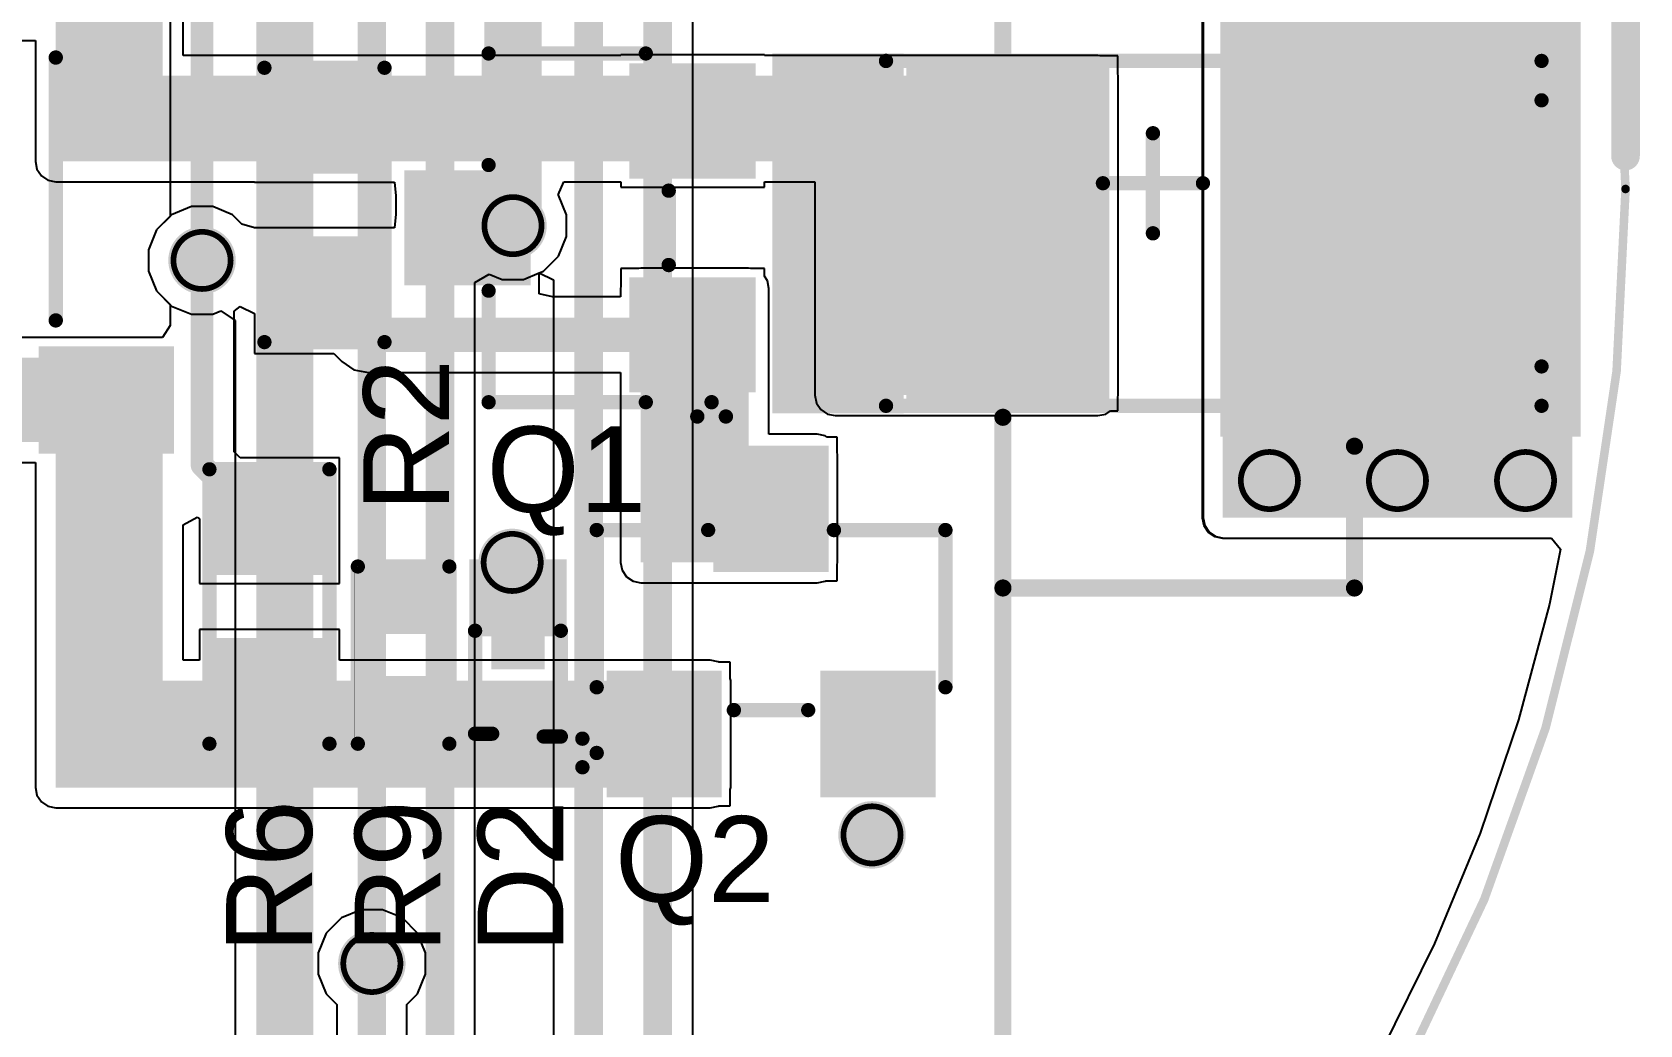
# Model space of a CAD drawing. Header units: inches. Extents: x -17 to 345, y -18 to 43.
# Drawn here: x 2.34 to 16.63, y -7.43 to 1.39 of the extents above; entities that cross this region are included whole.
import ezdxf

# ---------------------------------------------------------------- set-up
doc = ezdxf.new("R2010")
doc.units = ezdxf.units.IN
for name, color, linetype in [('Board Outline', 216, 'Continuous'), ('Bottom Layer', 5, 'Continuous'), ('Bottom Overlay', 54, 'Continuous'), ('Bottom Paste', 16, 'Continuous'), ('Bottom Solder', 6, 'Continuous'), ('Drill Drawing', 1, 'Continuous'), ('Mechanical 13', 56, 'Continuous'), ('Top Layer', 1, 'Continuous'), ('Top Overlay', 2, 'Continuous'), ('Top Paste', 8, 'Continuous'), ('Top Solder', 216, 'Continuous'), ('Via Holes', 16, 'Continuous')]:
    doc.layers.add(name, color=color, linetype=linetype)
doc.styles.add('Arial', font='', dxfattribs={"height": 0.2})
doc.styles.get('Arial').set_extended_font_data('Arial')

msp = doc.modelspace()

# ---------------------------------------------------------------- hatches: boundary and pattern name
at = {"layer": 'Bottom Layer'}
for points in [[(12.929, -2.921), (16.027, -2.921), (16.027, 2.896), (12.929, 2.896)], [(13, 2.1), (16, 2.1), (16, -2.1), (13, -2.1)]]:
    msp.add_hatch(color=5, dxfattribs=at).paths.add_polyline_path(points)
h = msp.add_hatch(color=5, dxfattribs=at)
edge = h.paths.add_edge_path()
edge.add_arc((6.613, -0.326), 0.3, 0, 360)
h = msp.add_hatch(color=5, dxfattribs=at)
edge = h.paths.add_edge_path()
edge.add_arc((3.85, -0.635), 0.3, 0, 360)
h = msp.add_hatch(color=5, dxfattribs=at)
edge = h.paths.add_edge_path()
edge.add_arc((13.335, -2.591), 0.3, 0, 360)
h = msp.add_hatch(color=5, dxfattribs=at)
edge = h.paths.add_edge_path()
edge.add_arc((14.473, -2.591), 0.3, 0, 360)
h = msp.add_hatch(color=5, dxfattribs=at)
edge = h.paths.add_edge_path()
edge.add_arc((15.611, -2.591), 0.3, 0, 360)
h = msp.add_hatch(color=5, dxfattribs=at)
edge = h.paths.add_edge_path()
edge.add_arc((6.606, -3.319), 0.3, 0, 360)
h = msp.add_hatch(color=5, dxfattribs=at)
edge = h.paths.add_edge_path()
edge.add_arc((9.804, -5.74), 0.3, 0, 360)
h = msp.add_hatch(color=5, dxfattribs=at)
edge = h.paths.add_edge_path()
edge.add_arc((5.359, -6.883), 0.3, 0, 360)
at = {"layer": 'Bottom Paste'}
msp.add_hatch(color=16, dxfattribs=at).paths.add_polyline_path([(13, 2.1), (16, 2.1), (16, -2.1), (13, -2.1)])
at = {"layer": 'Bottom Solder'}
msp.add_hatch(color=6, dxfattribs=at).paths.add_polyline_path([(12.898, 2.202), (16.102, 2.202), (16.102, -2.202), (12.898, -2.202)])
at = {"layer": 'Top Layer'}
for points in [[(16.017, 2.896), (12.919, 2.896), (12.919, -2.921), (16.017, -2.921)], [(2.55, 0.245), (3.5, 0.245), (3.5, 2.25), (2.55, 2.25)], [(2.55, 0.245), (11.811, 0.245), (11.811, 1.006), (2.55, 1.006)], [(4.493, 1.001), (5.382, 1.001), (5.382, 0.239), (4.493, 0.239)], [(7.749, 0.195), (7.749, 1.015), (8.669, 1.015), (8.669, 0.195)], [(9.477, -1.832), (11.811, -1.832), (11.811, 1.006), (9.477, 1.006)], [(10.211, 1.006), (11.811, 1.006), (11.811, -1.794), (10.211, -1.794)], [(14.011, 1.006), (15.611, 1.006), (15.611, -1.794), (14.011, -1.794)], [(5.749, -0.755), (5.749, 0.065), (6.669, 0.065), (6.669, -0.755)], [(4.493, -0.523), (5.382, -0.523), (5.382, -1.285), (4.493, -1.285)], [(7.749, -3.319), (8.707, -3.319), (8.707, -0.885), (7.749, -0.885)], [(7.749, -1.705), (7.749, -0.885), (8.669, -0.885), (8.669, -1.705)], [(-3.5, -2.25), (3.5, -2.25), (3.5, -1.5), (-3.5, -1.5)], [(2.5, -1.5), (3.5, -1.5), (3.5, -2.25), (2.5, -2.25)], [(2.55, -5.319), (3.5, -5.319), (3.5, -1.5), (2.55, -1.5)], [(9.316, -3.319), (9.316, -2.361), (7.749, -2.361), (7.749, -3.319)], [(8.496, -2.383), (9.316, -2.383), (9.316, -3.303), (8.496, -3.303)], [(4.004, -2.567), (4.893, -2.567), (4.893, -3.329), (4.004, -3.329)], [(5.324, -3.444), (5.959, -3.444), (5.959, -3.901), (5.324, -3.901)], [(6.522, -4.169), (6.522, -3.809), (6.792, -3.809), (6.792, -4.169)], [(4.004, -4.091), (4.893, -4.091), (4.893, -4.853), (4.004, -4.853)], [(8.366, -5.319), (8.366, -4.369), (2.55, -4.369), (2.55, -5.319)], [(5.324, -4.383), (5.959, -4.383), (5.959, -4.841), (5.324, -4.841)], [(7.546, -4.383), (8.366, -4.383), (8.366, -5.303), (7.546, -5.303)], [(9.446, -4.383), (10.266, -4.383), (10.266, -5.303), (9.446, -5.303)], [(6.522, -5.009), (6.522, -4.649), (6.792, -4.649), (6.792, -5.009)]]:
    msp.add_hatch(color=1, dxfattribs=at).paths.add_polyline_path(points)
h = msp.add_hatch(color=1, dxfattribs=at)
edge = h.paths.add_edge_path()
edge.add_arc((6.613, -0.326), 0.3, 0, 360)
h = msp.add_hatch(color=1, dxfattribs=at)
edge = h.paths.add_edge_path()
edge.add_arc((3.85, -0.635), 0.3, 0, 360)
h = msp.add_hatch(color=1, dxfattribs=at)
edge = h.paths.add_edge_path()
edge.add_arc((13.335, -2.591), 0.3, 0, 360)
h = msp.add_hatch(color=1, dxfattribs=at)
edge = h.paths.add_edge_path()
edge.add_arc((14.473, -2.591), 0.3, 0, 360)
h = msp.add_hatch(color=1, dxfattribs=at)
edge = h.paths.add_edge_path()
edge.add_arc((15.611, -2.591), 0.3, 0, 360)
h = msp.add_hatch(color=1, dxfattribs=at)
edge = h.paths.add_edge_path()
edge.add_arc((6.606, -3.319), 0.3, 0, 360)
h = msp.add_hatch(color=1, dxfattribs=at)
edge = h.paths.add_edge_path()
edge.add_arc((9.804, -5.74), 0.3, 0, 360)
h = msp.add_hatch(color=1, dxfattribs=at)
edge = h.paths.add_edge_path()
edge.add_arc((5.359, -6.883), 0.3, 0, 360)
at = {"layer": 'Top Overlay'}
for points in [[(8.919, -1.994), (10.086, -1.994), (10.086, 1.206), (8.919, 1.206)], [(6.226, -3.292), (6.226, -3.774), (7.089, -3.774), (7.089, -3.292)], [(6.226, -3.292), (6.226, -3.977), (6.48, -3.977), (6.48, -3.292)], [(6.835, -3.292), (6.835, -3.977), (7.089, -3.977), (7.089, -3.292)]]:
    msp.add_hatch(color=2, dxfattribs=at).paths.add_polyline_path(points)
at = {"layer": 'Top Paste'}
for points in [[(4.493, 1.001), (5.382, 1.001), (5.382, 0.239), (4.493, 0.239)], [(7.749, 0.195), (7.749, 1.015), (8.669, 1.015), (8.669, 0.195)], [(10.211, 1.006), (11.811, 1.006), (11.811, -1.794), (10.211, -1.794)], [(14.011, 1.006), (15.611, 1.006), (15.611, -1.794), (14.011, -1.794)], [(5.749, -0.755), (5.749, 0.065), (6.669, 0.065), (6.669, -0.755)], [(4.493, -0.523), (5.382, -0.523), (5.382, -1.285), (4.493, -1.285)], [(7.749, -1.705), (7.749, -0.885), (8.669, -0.885), (8.669, -1.705)], [(2.5, -1.5), (3.5, -1.5), (3.5, -2.25), (2.5, -2.25)], [(8.496, -2.383), (9.316, -2.383), (9.316, -3.303), (8.496, -3.303)], [(4.004, -2.567), (4.893, -2.567), (4.893, -3.329), (4.004, -3.329)], [(5.324, -3.444), (5.959, -3.444), (5.959, -3.901), (5.324, -3.901)], [(6.522, -4.169), (6.522, -3.809), (6.792, -3.809), (6.792, -4.169)], [(4.004, -4.091), (4.893, -4.091), (4.893, -4.853), (4.004, -4.853)], [(5.324, -4.383), (5.959, -4.383), (5.959, -4.841), (5.324, -4.841)], [(7.546, -4.383), (8.366, -4.383), (8.366, -5.303), (7.546, -5.303)], [(9.446, -4.383), (10.266, -4.383), (10.266, -5.303), (9.446, -5.303)], [(6.522, -5.009), (6.522, -4.649), (6.792, -4.649), (6.792, -5.009)]]:
    msp.add_hatch(color=8, dxfattribs=at).paths.add_polyline_path(points)
at = {"layer": 'Top Solder'}
for points in [[(4.392, 1.102), (5.484, 1.102), (5.484, 0.137), (4.392, 0.137)], [(7.648, 0.093), (7.648, 1.116), (8.771, 1.116), (8.771, 0.093)], [(10.109, 1.107), (11.913, 1.107), (11.913, -1.896), (10.109, -1.896)], [(13.909, 1.107), (15.713, 1.107), (15.713, -1.896), (13.909, -1.896)], [(5.648, -0.857), (5.648, 0.166), (6.771, 0.166), (6.771, -0.857)], [(4.392, -0.422), (5.484, -0.422), (5.484, -1.387), (4.392, -1.387)], [(7.648, -1.807), (7.648, -0.784), (8.771, -0.784), (8.771, -1.807)], [(2.398, -1.398), (3.602, -1.398), (3.602, -2.352), (2.398, -2.352)], [(8.395, -2.282), (9.418, -2.282), (9.418, -3.405), (8.395, -3.405)], [(3.903, -2.466), (4.995, -2.466), (4.995, -3.431), (3.903, -3.431)], [(5.269, -3.389), (6.014, -3.389), (6.014, -3.956), (5.269, -3.956)], [(6.421, -4.27), (6.421, -3.707), (6.894, -3.707), (6.894, -4.27)], [(3.903, -3.99), (4.995, -3.99), (4.995, -4.955), (3.903, -4.955)], [(7.445, -4.282), (8.468, -4.282), (8.468, -5.405), (7.445, -5.405)], [(9.345, -4.282), (10.368, -4.282), (10.368, -5.405), (9.345, -5.405)], [(5.269, -4.328), (6.014, -4.328), (6.014, -4.896), (5.269, -4.896)], [(6.421, -5.11), (6.421, -4.547), (6.894, -4.547), (6.894, -5.11)]]:
    msp.add_hatch(color=216, dxfattribs=at).paths.add_polyline_path(points)
at = {"layer": 'Via Holes'}
h = msp.add_hatch(color=7, dxfattribs=at)
edge = h.paths.add_edge_path()
edge.add_arc((6.613, -0.326), 0.15, 0, 360)
h = msp.add_hatch(color=7, dxfattribs=at)
edge = h.paths.add_edge_path()
edge.add_arc((3.85, -0.635), 0.15, 0, 360)
h = msp.add_hatch(color=7, dxfattribs=at)
edge = h.paths.add_edge_path()
edge.add_arc((13.335, -2.591), 0.15, 0, 360)
h = msp.add_hatch(color=7, dxfattribs=at)
edge = h.paths.add_edge_path()
edge.add_arc((14.473, -2.591), 0.15, 0, 360)
h = msp.add_hatch(color=7, dxfattribs=at)
edge = h.paths.add_edge_path()
edge.add_arc((15.611, -2.591), 0.15, 0, 360)
h = msp.add_hatch(color=7, dxfattribs=at)
edge = h.paths.add_edge_path()
edge.add_arc((6.606, -3.319), 0.15, 0, 360)
h = msp.add_hatch(color=7, dxfattribs=at)
edge = h.paths.add_edge_path()
edge.add_arc((9.804, -5.74), 0.15, 0, 360)
h = msp.add_hatch(color=7, dxfattribs=at)
edge = h.paths.add_edge_path()
edge.add_arc((5.359, -6.883), 0.15, 0, 360)

# ---------------------------------------------------------------- linework, layer by layer
at = {"layer": 'Board Outline'}
for points in [[(16.5, 0, 0.076, 0.076, 1), (-16.5, 0, 0.076, 0.076, 1)], [(16.481, 0, 0.038, 0.038, 1), (16.519, 0, 0.038, 0.038, 1)]]:
    msp.add_lwpolyline(points, format="xyseb", close=True, dxfattribs=at)
at = {"layer": 'Bottom Layer'}
for p, q in [((8.21, -9.084), (8.21, 8.855)), ((3.566, 6.329), (3.566, -0.244)), ((12.747, 2.896), (12.747, -2.921)), ((3.566, -0.244), (3.445, -0.364)), ((3.445, -0.364), (3.373, -0.54)), ((3.373, -0.54), (3.373, -0.73)), ((3.373, -0.73), (3.445, -0.906)), ((6.275, -0.83), (6.402, -0.756)), ((6.275, -8.962), (6.275, -0.83)), ((6.402, -0.756), (6.518, -0.804)), ((6.518, -0.804), (6.708, -0.804)), ((6.708, -0.804), (6.847, -0.746)), ((6.847, -0.746), (6.974, -0.806)), ((6.974, -0.806), (6.974, -8.664)), ((3.445, -0.906), (3.58, -1.04)), ((3.58, -1.04), (3.755, -1.113)), ((3.755, -1.113), (3.945, -1.113)), ((3.945, -1.113), (4.018, -1.083)), ((4.018, -1.083), (4.145, -1.168)), ((4.145, -1.168), (4.145, -7.861)), ((12.747, -2.921), (12.761, -2.99)), ((12.761, -2.99), (12.8, -3.049)), ((12.8, -3.049), (12.859, -3.088)), ((12.859, -3.088), (12.929, -3.102)), ((12.929, -3.102), (15.842, -3.102)), ((15.842, -3.102), (15.923, -3.2)), ((15.923, -3.2), (15.825, -3.69)), ((15.825, -3.69), (15.55, -4.717)), ((15.55, -4.717), (15.208, -5.724)), ((15.208, -5.724), (14.801, -6.706)), ((14.801, -6.706), (14.331, -7.66))]:
    msp.add_line(p, q, dxfattribs=at)
for points in [[(7.285, -8.793, 0.254, 0.254, 0), (7.285, 11.4, 0.254, 0.254, 0)], [(6.613, -0.326, 0.508, 0.508, 0), (6.613, 9.965, 0.508, 0.508, 0)], [(5.964, -12.009, 0.254, 0.254, 0), (5.964, 9.502, 0.254, 0.254, 0)], [(7.899, -9.449, 0.254, 0.254, 0), (7.899, 9.22, 0.254, 0.254, 0)], [(3.85, -0.635, 0.203, 0.203, 0), (3.85, 6.693, 0.203, 0.203, 0)], [(4.585, -7.861, 0.508, 0.508, 0), (4.585, 6.109, 0.508, 0.508, 0)], [(5.359, -6.883, 0.254, 0.254, 0), (5.359, 1.528, 0.254, 0.254, 0)]]:
    msp.add_lwpolyline(points, format="xyseb", dxfattribs=at)
for points in [[(6.486, -0.326, 0.254, 0.254, 1), (6.74, -0.326, 0.254, 0.254, 1)], [(3.8, -0.635, 0.102, 0.102, 1), (3.901, -0.635, 0.102, 0.102, 1)], [(5.296, -6.883, 0.127, 0.127, 1), (5.423, -6.883, 0.127, 0.127, 1)]]:
    msp.add_lwpolyline(points, format="xyseb", close=True, dxfattribs=at)
at = {"layer": 'Bottom Overlay'}
for points in [[(10.967, -2.029, 0.152, 0.152, 0), (10.967, 2.011, 0.152, 0.152, 0)], [(12.3, -0.394, 0.127, 0.127, 0), (12.3, 0.495, 0.127, 0.127, 0)], [(11.856, 0.051, 0.127, 0.127, 0), (12.745, 0.051, 0.127, 0.127, 0)], [(10.967, -8.122, 0.152, 0.152, 0), (10.967, -2.029, 0.152, 0.152, 0)], [(14.091, -3.546, 0.152, 0.152, 0), (14.091, -2.286, 0.152, 0.152, 0)], [(10.967, -3.546, 0.152, 0.152, 0), (14.091, -3.546, 0.152, 0.152, 0)]]:
    msp.add_lwpolyline(points, format="xyseb", dxfattribs=at)
for points in [[(12.268, 0.495, 0.0635, 0.0635, 1), (12.332, 0.495, 0.0635, 0.0635, 1)], [(11.824, 0.051, 0.0635, 0.0635, 1), (11.887, 0.051, 0.0635, 0.0635, 1)], [(12.713, 0.051, 0.0635, 0.0635, 1), (12.776, 0.051, 0.0635, 0.0635, 1)], [(12.268, -0.394, 0.0635, 0.0635, 1), (12.332, -0.394, 0.0635, 0.0635, 1)], [(10.929, -2.029, 0.076, 0.076, 1), (11.005, -2.029, 0.076, 0.076, 1)], [(10.929, -2.029, 0.0762, 0.0762, 1), (11.005, -2.029, 0.0762, 0.0762, 1)], [(14.053, -2.286, 0.076, 0.076, 1), (14.129, -2.286, 0.076, 0.076, 1)], [(10.929, -3.546, 0.076, 0.076, 1), (11.005, -3.546, 0.076, 0.076, 1)], [(14.053, -3.546, 0.076, 0.076, 1), (14.129, -3.546, 0.076, 0.076, 1)], [(14.053, -3.546, 0.076, 0.076, 1), (14.129, -3.546, 0.076, 0.076, 1)]]:
    msp.add_lwpolyline(points, format="xyseb", close=True, dxfattribs=at)
at = {"layer": 'Drill Drawing'}
for points in [[(6.867, -0.326, 0.0508, 0.0508, 1), (6.359, -0.326, 0.0508, 0.0508, 1)], [(4.104, -0.635, 0.0508, 0.0508, 1), (3.596, -0.635, 0.0508, 0.0508, 1)], [(6.346, -0.326, 0.0254, 0.0254, 1), (6.371, -0.326, 0.0254, 0.0254, 1)], [(6.854, -0.326, 0.0254, 0.0254, 1), (6.879, -0.326, 0.0254, 0.0254, 1)], [(3.584, -0.635, 0.0254, 0.0254, 1), (3.609, -0.635, 0.0254, 0.0254, 1)], [(4.092, -0.635, 0.0254, 0.0254, 1), (4.117, -0.635, 0.0254, 0.0254, 1)], [(13.589, -2.591, 0.0508, 0.0508, 1), (13.081, -2.591, 0.0508, 0.0508, 1)], [(14.727, -2.591, 0.0508, 0.0508, 1), (14.219, -2.591, 0.0508, 0.0508, 1)], [(15.865, -2.591, 0.0508, 0.0508, 1), (15.357, -2.591, 0.0508, 0.0508, 1)], [(13.068, -2.591, 0.0254, 0.0254, 1), (13.094, -2.591, 0.0254, 0.0254, 1)], [(13.576, -2.591, 0.0254, 0.0254, 1), (13.602, -2.591, 0.0254, 0.0254, 1)], [(14.206, -2.591, 0.0254, 0.0254, 1), (14.232, -2.591, 0.0254, 0.0254, 1)], [(14.714, -2.591, 0.0254, 0.0254, 1), (14.74, -2.591, 0.0254, 0.0254, 1)], [(15.344, -2.591, 0.0254, 0.0254, 1), (15.37, -2.591, 0.0254, 0.0254, 1)], [(15.852, -2.591, 0.0254, 0.0254, 1), (15.878, -2.591, 0.0254, 0.0254, 1)], [(6.86, -3.319, 0.0508, 0.0508, 1), (6.352, -3.319, 0.0508, 0.0508, 1)], [(6.34, -3.319, 0.0254, 0.0254, 1), (6.365, -3.319, 0.0254, 0.0254, 1)], [(6.848, -3.319, 0.0254, 0.0254, 1), (6.873, -3.319, 0.0254, 0.0254, 1)], [(10.058, -5.74, 0.0508, 0.0508, 1), (9.55, -5.74, 0.0508, 0.0508, 1)], [(9.538, -5.74, 0.0254, 0.0254, 1), (9.563, -5.74, 0.0254, 0.0254, 1)], [(10.046, -5.74, 0.0254, 0.0254, 1), (10.071, -5.74, 0.0254, 0.0254, 1)], [(5.613, -6.883, 0.0508, 0.0508, 1), (5.105, -6.883, 0.0508, 0.0508, 1)], [(5.093, -6.883, 0.0254, 0.0254, 1), (5.118, -6.883, 0.0254, 0.0254, 1)], [(5.601, -6.883, 0.0254, 0.0254, 1), (5.626, -6.883, 0.0254, 0.0254, 1)]]:
    msp.add_lwpolyline(points, format="xyseb", close=True, dxfattribs=at)
at = {"layer": 'Mechanical 13'}
msp.add_lwpolyline([(16.5, 0.292, 0.254, 0.254, 0), (16.5, 18.567, 0.254, 0.254, 0)], format="xyseb", dxfattribs=at)
msp.add_lwpolyline([(16.436, 0.292, 0.127, 0.127, 1), (16.563, 0.292, 0.127, 0.127, 1)], format="xyseb", close=True, dxfattribs=at)
at = {"layer": 'Top Layer'}
for p, q in [((12.737, 2.896), (12.737, -2.921)), ((3.681, 1.187), (3.681, 2.25)), ((-3.5, 1.319), (2.369, 1.319)), ((2.369, 1.319), (2.369, 0.245)), ((7.572, 1.187), (3.681, 1.187)), ((8.847, 1.192), (7.572, 1.192)), ((7.572, 1.192), (7.572, 1.187)), ((8.847, 1.187), (8.847, 1.192)), ((11.811, 1.187), (8.847, 1.187)), ((11.829, 1.184), (11.811, 1.187)), ((11.989, 1.184), (11.829, 1.184)), ((11.989, 1.023), (11.989, 1.184)), ((11.992, 1.006), (11.989, 1.023)), ((11.992, -1.832), (11.992, 1.006)), ((2.369, 0.245), (2.383, 0.176)), ((2.383, 0.176), (2.422, 0.117)), ((2.422, 0.117), (2.481, 0.078)), ((2.481, 0.078), (2.55, 0.064)), ((2.55, 0.064), (4.316, 0.064)), ((4.316, 0.064), (4.316, 0.061)), ((4.316, 0.061), (5.56, 0.061)), ((5.56, 0.061), (5.572, -0.061)), ((7.015, -0.053), (7.064, 0.064)), ((7.064, 0.064), (7.572, 0.064)), ((7.572, 0.064), (7.572, 0.017)), ((7.572, 0.017), (8.847, 0.017)), ((8.847, 0.017), (8.847, 0.064)), ((8.847, 0.064), (9.296, 0.064)), ((9.296, 0.064), (9.296, -1.832)), ((5.572, -0.061), (5.572, -0.223)), ((7.018, -0.056), (7.015, -0.053)), ((7.09, -0.231), (7.018, -0.056)), ((3.58, -0.23), (3.445, -0.364)), ((3.755, -0.157), (3.58, -0.23)), ((3.945, -0.157), (3.755, -0.157)), ((4.121, -0.23), (3.945, -0.157)), ((4.203, -0.312), (4.121, -0.23)), ((5.572, -0.223), (5.56, -0.345)), ((7.09, -0.421), (7.09, -0.231)), ((3.445, -0.364), (3.373, -0.54)), ((4.316, -0.345), (4.203, -0.312)), ((5.445, -0.345), (4.316, -0.345)), ((4.316, -0.345), (4.316, -0.345)), ((4.316, -0.345), (4.316, -0.345)), ((4.316, -0.345), (4.316, -0.345)), ((5.56, -0.345), (5.445, -0.345)), ((7.018, -0.597), (7.09, -0.421)), ((3.373, -0.54), (3.373, -0.73)), ((6.883, -0.731), (7.018, -0.597)), ((7.732, -0.708), (7.572, -0.708)), ((7.572, -0.708), (7.572, -0.868)), ((7.749, -0.704), (7.732, -0.708)), ((8.707, -0.704), (7.749, -0.704)), ((8.724, -0.708), (8.707, -0.704)), ((8.847, -0.708), (8.724, -0.708)), ((8.847, -0.775), (8.847, -0.708)), ((3.373, -0.73), (3.445, -0.906)), ((6.847, -0.746), (6.883, -0.731)), ((6.847, -0.933), (6.847, -0.746)), ((8.874, -0.816), (8.847, -0.775)), ((8.888, -0.885), (8.874, -0.816)), ((3.445, -0.906), (3.566, -1.026)), ((6.964, -0.959), (6.847, -0.933)), ((7.568, -0.959), (6.964, -0.959)), ((7.572, -0.868), (7.568, -0.885)), ((7.568, -0.885), (7.568, -0.959)), ((8.888, -2.18), (8.888, -0.885)), ((3.566, -1.026), (3.566, -1.213)), ((4.135, -1.085), (4.189, -1.045)), ((4.135, -2.335), (4.135, -1.085)), ((4.189, -1.045), (4.316, -1.108)), ((4.316, -1.108), (4.316, -1.463)), ((3.566, -1.213), (3.5, -1.319)), ((3.5, -1.319), (-3.5, -1.319)), ((4.316, -1.463), (5.021, -1.463)), ((5.021, -1.463), (5.091, -1.533)), ((5.091, -1.533), (5.2, -1.606)), ((5.2, -1.606), (5.329, -1.632)), ((5.329, -1.632), (5.329, -1.632)), ((5.329, -1.632), (7.568, -1.632)), ((7.568, -1.632), (7.568, -2.361)), ((9.296, -1.832), (9.309, -1.902)), ((11.989, -1.85), (11.992, -1.832)), ((11.989, -1.972), (11.989, -1.85)), ((9.309, -1.902), (9.349, -1.961)), ((9.349, -1.961), (9.407, -2)), ((9.407, -2), (9.477, -2.014)), ((11.811, -2.014), (11.88, -2)), ((11.88, -2), (11.922, -1.972)), ((11.922, -1.972), (11.989, -1.972)), ((9.477, -2.014), (11.811, -2.014)), ((9.316, -2.18), (8.888, -2.18)), ((9.386, -2.194), (9.316, -2.18)), ((9.404, -2.206), (9.386, -2.194)), ((9.494, -2.206), (9.404, -2.206)), ((9.494, -2.343), (9.494, -2.206)), ((4.189, -2.39), (4.135, -2.335)), ((5.071, -2.39), (4.189, -2.39)), ((5.071, -3.507), (5.071, -2.39)), ((7.568, -2.361), (7.568, -2.361)), ((7.568, -2.361), (7.568, -3.319)), ((9.498, -2.361), (9.494, -2.343)), ((9.498, -3.319), (9.498, -2.361)), ((-3.5, -2.431), (2.369, -2.431)), ((2.369, -2.431), (2.369, -5.319)), ((3.681, -2.986), (3.808, -2.918)), ((3.681, -4.187), (3.681, -2.986)), ((3.808, -2.918), (3.826, -2.93)), ((3.826, -2.93), (3.826, -3.507)), ((12.737, -2.921), (12.751, -2.99)), ((12.751, -2.99), (12.79, -3.049)), ((12.79, -3.049), (12.849, -3.088)), ((12.849, -3.088), (12.919, -3.102)), ((12.919, -3.102), (15.842, -3.102)), ((15.842, -3.102), (15.923, -3.2)), ((15.923, -3.2), (15.825, -3.69)), ((7.568, -3.319), (7.582, -3.388)), ((7.582, -3.388), (7.621, -3.447)), ((9.494, -3.336), (9.498, -3.319)), ((9.494, -3.481), (9.494, -3.336)), ((3.826, -3.507), (5.071, -3.507)), ((7.621, -3.447), (7.68, -3.486)), ((7.68, -3.486), (7.749, -3.5)), ((7.749, -3.5), (9.316, -3.5)), ((9.316, -3.5), (9.386, -3.486)), ((9.386, -3.486), (9.393, -3.481)), ((9.393, -3.481), (9.494, -3.481)), ((15.825, -3.69), (15.55, -4.717)), ((5.071, -3.914), (3.826, -3.914)), ((3.826, -3.914), (3.826, -4.187)), ((5.071, -4.187), (5.071, -3.914)), ((3.826, -4.187), (3.681, -4.187)), ((8.366, -4.187), (5.071, -4.187)), ((8.436, -4.201), (8.366, -4.187)), ((8.442, -4.206), (8.436, -4.201)), ((8.544, -4.206), (8.442, -4.206)), ((8.544, -4.351), (8.544, -4.206)), ((8.548, -4.369), (8.544, -4.351)), ((8.548, -5.319), (8.548, -4.369)), ((15.55, -4.717), (15.208, -5.724)), ((2.369, -5.319), (2.383, -5.388)), ((2.383, -5.388), (2.422, -5.447)), ((8.544, -5.336), (8.548, -5.319)), ((8.544, -5.481), (8.544, -5.336)), ((2.422, -5.447), (2.481, -5.486)), ((2.481, -5.486), (2.55, -5.5)), ((2.55, -5.5), (8.366, -5.5)), ((8.366, -5.5), (8.436, -5.486)), ((8.436, -5.486), (8.443, -5.481)), ((8.443, -5.481), (8.544, -5.481)), ((15.208, -5.724), (14.801, -6.706)), ((5.264, -6.406), (5.089, -6.478)), ((5.454, -6.406), (5.264, -6.406)), ((5.63, -6.478), (5.454, -6.406)), ((5.089, -6.478), (4.954, -6.613)), ((5.764, -6.613), (5.63, -6.478)), ((4.954, -6.613), (4.882, -6.788)), ((5.837, -6.788), (5.764, -6.613)), ((14.801, -6.706), (14.331, -7.66)), ((4.882, -6.788), (4.882, -6.978)), ((5.837, -6.978), (5.837, -6.788)), ((4.882, -6.978), (4.954, -7.154)), ((5.764, -7.154), (5.837, -6.978)), ((4.954, -7.154), (5.049, -7.248)), ((5.049, -7.248), (5.049, -9.797)), ((5.67, -7.248), (5.764, -7.154)), ((5.67, -9.797), (5.67, -7.248))]:
    msp.add_line(p, q, dxfattribs=at)
for points in [[(3.85, -2.453, 0.203, 0.203, 0), (3.85, -0.635, 0.203, 0.203, 0)], [(4.938, -0.904, 0.305, 0.305, 0), (5.329, -1.295, 0.305, 0.305, 0)], [(5.329, -1.295, 0.305, 0.305, 0), (8.209, -1.295, 0.305, 0.305, 0)], [(3.85, -2.453, 0.203, 0.203, 0), (4.36, -2.963, 0.203, 0.203, 0)], [(5.359, -10.287, 0.254, 0.254, 0), (5.359, -6.883, 0.254, 0.254, 0)]]:
    msp.add_lwpolyline(points, format="xyseb", dxfattribs=at)
for points in [[(3.8, -0.635, 0.102, 0.102, 1), (3.901, -0.635, 0.102, 0.102, 1)], [(4.862, -0.904, 0.152, 0.152, 1), (5.014, -0.904, 0.152, 0.152, 1)], [(5.253, -1.295, 0.152, 0.152, 1), (5.405, -1.295, 0.152, 0.152, 1)], [(5.253, -1.295, 0.152, 0.152, 1), (5.405, -1.295, 0.152, 0.152, 1)], [(8.133, -1.295, 0.152, 0.152, 1), (8.286, -1.295, 0.152, 0.152, 1)], [(3.8, -2.453, 0.102, 0.102, 1), (3.901, -2.453, 0.102, 0.102, 1)], [(3.8, -2.453, 0.102, 0.102, 1), (3.901, -2.453, 0.102, 0.102, 1)], [(4.31, -2.963, 0.102, 0.102, 1), (4.411, -2.963, 0.102, 0.102, 1)], [(5.296, -6.883, 0.127, 0.127, 1), (5.423, -6.883, 0.127, 0.127, 1)]]:
    msp.add_lwpolyline(points, format="xyseb", close=True, dxfattribs=at)
at = {"layer": 'Top Overlay'}
for points in [[(2.55, -1.168, 0.127, 0.127, 0), (2.55, 1.168, 0.127, 0.127, 0)], [(6.397, 1.204, 0.127, 0.127, 0), (7.794, 1.204, 0.127, 0.127, 0)], [(6.397, 0.213, 0.127, 0.127, 0), (6.397, 1.204, 0.127, 0.127, 0)], [(9.928, 1.138, 0.127, 0.127, 0), (15.753, 1.138, 0.127, 0.127, 0)], [(15.753, 0.788, 0.127, 0.127, 0), (15.753, 1.138, 0.127, 0.127, 0)], [(4.404, -1.361, 0.127, 0.127, 0), (4.404, 1.077, 0.127, 0.127, 0)], [(4.404, 1.077, 0.127, 0.127, 0), (5.471, 1.077, 0.127, 0.127, 0)], [(5.471, -1.361, 0.127, 0.127, 0), (5.471, 1.077, 0.127, 0.127, 0)], [(7.997, -0.676, 0.127, 0.127, 0), (7.997, -0.015, 0.127, 0.127, 0)], [(6.397, -1.895, 0.127, 0.127, 0), (6.397, -0.904, 0.127, 0.127, 0)], [(4.404, -1.361, 0.127, 0.127, 0), (5.471, -1.361, 0.127, 0.127, 0)], [(15.753, -1.927, 0.127, 0.127, 0), (15.753, -1.577, 0.127, 0.127, 0)], [(6.397, -1.895, 0.127, 0.127, 0), (7.794, -1.895, 0.127, 0.127, 0)], [(8.251, -2.022, 0.127, 0.127, 0), (8.378, -1.895, 0.127, 0.127, 0)], [(8.378, -1.895, 0.127, 0.127, 0), (8.505, -2.022, 0.127, 0.127, 0)], [(8.251, -2.022, 0.127, 0.127, 0), (8.505, -2.022, 0.127, 0.127, 0)], [(9.928, -1.927, 0.127, 0.127, 0), (15.753, -1.927, 0.127, 0.127, 0)], [(3.915, -4.93, 0.127, 0.127, 0), (3.915, -2.491, 0.127, 0.127, 0)], [(3.915, -2.491, 0.127, 0.127, 0), (4.982, -2.491, 0.127, 0.127, 0)], [(4.982, -4.93, 0.127, 0.127, 0), (4.982, -2.491, 0.127, 0.127, 0)], [(7.357, -4.428, 0.127, 0.127, 0), (7.357, -3.031, 0.127, 0.127, 0)], [(7.357, -3.031, 0.127, 0.127, 0), (8.348, -3.031, 0.127, 0.127, 0)], [(9.465, -3.031, 0.127, 0.127, 0), (10.456, -3.031, 0.127, 0.127, 0)], [(10.456, -4.428, 0.127, 0.127, 0), (10.456, -3.031, 0.127, 0.127, 0)], [(5.235, -4.93, 0.127, 0.127, 0), (5.235, -3.355, 0.127, 0.127, 0)], [(5.235, -3.355, 0.127, 0.127, 0), (6.048, -3.355, 0.127, 0.127, 0)], [(5.209, -4.955, 0.00323, 0.00323, 0), (5.209, -3.329, 0.00323, 0.00323, 0)], [(6.048, -4.93, 0.127, 0.127, 0), (6.048, -3.355, 0.127, 0.127, 0)], [(6.276, -4.841, 0.127, 0.127, 0), (6.276, -3.926, 0.127, 0.127, 0)], [(7.038, -4.866, 0.127, 0.127, 0), (7.038, -3.926, 0.127, 0.127, 0)], [(8.576, -4.631, 0.127, 0.127, 0), (9.237, -4.631, 0.127, 0.127, 0)], [(6.276, -4.841, 0.127, 0.127, 0), (6.429, -4.841, 0.127, 0.127, 0)], [(6.886, -4.866, 0.127, 0.127, 0), (7.038, -4.866, 0.127, 0.127, 0)], [(7.23, -4.885, 0.127, 0.127, 0), (7.357, -5.012, 0.127, 0.127, 0)], [(7.23, -5.139, 0.127, 0.127, 0), (7.23, -4.885, 0.127, 0.127, 0)], [(3.915, -4.93, 0.127, 0.127, 0), (4.982, -4.93, 0.127, 0.127, 0)], [(5.235, -4.93, 0.127, 0.127, 0), (6.048, -4.93, 0.127, 0.127, 0)], [(7.23, -5.139, 0.127, 0.127, 0), (7.357, -5.012, 0.127, 0.127, 0)]]:
    msp.add_lwpolyline(points, format="xyseb", dxfattribs=at)
for points in [[(2.518, 1.168, 0.0635, 0.0635, 1), (2.582, 1.168, 0.0635, 0.0635, 1)], [(6.365, 1.204, 0.0635, 0.0635, 1), (6.428, 1.204, 0.0635, 0.0635, 1)], [(6.365, 1.204, 0.0635, 0.0635, 1), (6.428, 1.204, 0.0635, 0.0635, 1)], [(7.762, 1.204, 0.0635, 0.0635, 1), (7.825, 1.204, 0.0635, 0.0635, 1)], [(9.896, 1.138, 0.0635, 0.0635, 1), (9.96, 1.138, 0.0635, 0.0635, 1)], [(15.722, 1.138, 0.0635, 0.0635, 1), (15.785, 1.138, 0.0635, 0.0635, 1)], [(15.722, 1.138, 0.0635, 0.0635, 1), (15.785, 1.138, 0.0635, 0.0635, 1)], [(4.373, 1.077, 0.0635, 0.0635, 1), (4.436, 1.077, 0.0635, 0.0635, 1)], [(4.373, 1.077, 0.0635, 0.0635, 1), (4.436, 1.077, 0.0635, 0.0635, 1)], [(5.44, 1.077, 0.0635, 0.0635, 1), (5.503, 1.077, 0.0635, 0.0635, 1)], [(5.44, 1.077, 0.0635, 0.0635, 1), (5.503, 1.077, 0.0635, 0.0635, 1)], [(15.722, 0.788, 0.0635, 0.0635, 1), (15.785, 0.788, 0.0635, 0.0635, 1)], [(6.365, 0.213, 0.0635, 0.0635, 1), (6.428, 0.213, 0.0635, 0.0635, 1)], [(7.965, -0.015, 0.0635, 0.0635, 1), (8.029, -0.015, 0.0635, 0.0635, 1)], [(7.965, -0.676, 0.0635, 0.0635, 1), (8.029, -0.676, 0.0635, 0.0635, 1)], [(6.365, -0.904, 0.0635, 0.0635, 1), (6.428, -0.904, 0.0635, 0.0635, 1)], [(2.518, -1.168, 0.0635, 0.0635, 1), (2.582, -1.168, 0.0635, 0.0635, 1)], [(4.373, -1.361, 0.0635, 0.0635, 1), (4.436, -1.361, 0.0635, 0.0635, 1)], [(4.373, -1.361, 0.0635, 0.0635, 1), (4.436, -1.361, 0.0635, 0.0635, 1)], [(5.44, -1.361, 0.0635, 0.0635, 1), (5.503, -1.361, 0.0635, 0.0635, 1)], [(5.44, -1.361, 0.0635, 0.0635, 1), (5.503, -1.361, 0.0635, 0.0635, 1)], [(15.722, -1.577, 0.0635, 0.0635, 1), (15.785, -1.577, 0.0635, 0.0635, 1)], [(6.365, -1.895, 0.0635, 0.0635, 1), (6.428, -1.895, 0.0635, 0.0635, 1)], [(6.365, -1.895, 0.0635, 0.0635, 1), (6.428, -1.895, 0.0635, 0.0635, 1)], [(7.762, -1.895, 0.0635, 0.0635, 1), (7.825, -1.895, 0.0635, 0.0635, 1)], [(8.346, -1.895, 0.0635, 0.0635, 1), (8.41, -1.895, 0.0635, 0.0635, 1)], [(8.346, -1.895, 0.0635, 0.0635, 1), (8.41, -1.895, 0.0635, 0.0635, 1)], [(8.219, -2.022, 0.0635, 0.0635, 1), (8.283, -2.022, 0.0635, 0.0635, 1)], [(8.219, -2.022, 0.0635, 0.0635, 1), (8.283, -2.022, 0.0635, 0.0635, 1)], [(8.473, -2.022, 0.0635, 0.0635, 1), (8.537, -2.022, 0.0635, 0.0635, 1)], [(8.473, -2.022, 0.0635, 0.0635, 1), (8.537, -2.022, 0.0635, 0.0635, 1)], [(9.896, -1.927, 0.0635, 0.0635, 1), (9.96, -1.927, 0.0635, 0.0635, 1)], [(15.722, -1.927, 0.0635, 0.0635, 1), (15.785, -1.927, 0.0635, 0.0635, 1)], [(15.722, -1.927, 0.0635, 0.0635, 1), (15.785, -1.927, 0.0635, 0.0635, 1)], [(3.884, -2.491, 0.0635, 0.0635, 1), (3.947, -2.491, 0.0635, 0.0635, 1)], [(3.884, -2.491, 0.0635, 0.0635, 1), (3.947, -2.491, 0.0635, 0.0635, 1)], [(4.95, -2.491, 0.0635, 0.0635, 1), (5.014, -2.491, 0.0635, 0.0635, 1)], [(4.95, -2.491, 0.0635, 0.0635, 1), (5.014, -2.491, 0.0635, 0.0635, 1)], [(7.325, -3.031, 0.0635, 0.0635, 1), (7.389, -3.031, 0.0635, 0.0635, 1)], [(7.325, -3.031, 0.0635, 0.0635, 1), (7.389, -3.031, 0.0635, 0.0635, 1)], [(8.316, -3.031, 0.0635, 0.0635, 1), (8.379, -3.031, 0.0635, 0.0635, 1)], [(9.433, -3.031, 0.0635, 0.0635, 1), (9.497, -3.031, 0.0635, 0.0635, 1)], [(10.424, -3.031, 0.0635, 0.0635, 1), (10.488, -3.031, 0.0635, 0.0635, 1)], [(10.424, -3.031, 0.0635, 0.0635, 1), (10.488, -3.031, 0.0635, 0.0635, 1)], [(5.203, -3.355, 0.0635, 0.0635, 1), (5.266, -3.355, 0.0635, 0.0635, 1)], [(5.203, -3.355, 0.0635, 0.0635, 1), (5.266, -3.355, 0.0635, 0.0635, 1)], [(5.209, -3.329, 0.00161, 0.00161, 1), (5.21, -3.329, 0.00161, 0.00161, 1)], [(6.016, -3.355, 0.0635, 0.0635, 1), (6.079, -3.355, 0.0635, 0.0635, 1)], [(6.016, -3.355, 0.0635, 0.0635, 1), (6.079, -3.355, 0.0635, 0.0635, 1)], [(6.244, -3.926, 0.0635, 0.0635, 1), (6.308, -3.926, 0.0635, 0.0635, 1)], [(7.006, -3.926, 0.0635, 0.0635, 1), (7.07, -3.926, 0.0635, 0.0635, 1)], [(7.325, -4.428, 0.0635, 0.0635, 1), (7.389, -4.428, 0.0635, 0.0635, 1)], [(10.424, -4.428, 0.0635, 0.0635, 1), (10.488, -4.428, 0.0635, 0.0635, 1)], [(8.544, -4.631, 0.0635, 0.0635, 1), (8.608, -4.631, 0.0635, 0.0635, 1)], [(9.205, -4.631, 0.0635, 0.0635, 1), (9.268, -4.631, 0.0635, 0.0635, 1)], [(6.244, -4.841, 0.0635, 0.0635, 1), (6.308, -4.841, 0.0635, 0.0635, 1)], [(6.244, -4.841, 0.0635, 0.0635, 1), (6.308, -4.841, 0.0635, 0.0635, 1)], [(6.397, -4.841, 0.0635, 0.0635, 1), (6.46, -4.841, 0.0635, 0.0635, 1)], [(6.854, -4.866, 0.0635, 0.0635, 1), (6.917, -4.866, 0.0635, 0.0635, 1)], [(7.006, -4.866, 0.0635, 0.0635, 1), (7.07, -4.866, 0.0635, 0.0635, 1)], [(7.006, -4.866, 0.0635, 0.0635, 1), (7.07, -4.866, 0.0635, 0.0635, 1)], [(7.198, -4.885, 0.0635, 0.0635, 1), (7.262, -4.885, 0.0635, 0.0635, 1)], [(7.198, -4.885, 0.0635, 0.0635, 1), (7.262, -4.885, 0.0635, 0.0635, 1)], [(3.884, -4.93, 0.0635, 0.0635, 1), (3.947, -4.93, 0.0635, 0.0635, 1)], [(3.884, -4.93, 0.0635, 0.0635, 1), (3.947, -4.93, 0.0635, 0.0635, 1)], [(4.95, -4.93, 0.0635, 0.0635, 1), (5.014, -4.93, 0.0635, 0.0635, 1)], [(4.95, -4.93, 0.0635, 0.0635, 1), (5.014, -4.93, 0.0635, 0.0635, 1)], [(5.203, -4.93, 0.0635, 0.0635, 1), (5.266, -4.93, 0.0635, 0.0635, 1)], [(5.203, -4.93, 0.0635, 0.0635, 1), (5.266, -4.93, 0.0635, 0.0635, 1)], [(5.209, -4.955, 0.00161, 0.00161, 1), (5.21, -4.955, 0.00161, 0.00161, 1)], [(6.016, -4.93, 0.0635, 0.0635, 1), (6.079, -4.93, 0.0635, 0.0635, 1)], [(6.016, -4.93, 0.0635, 0.0635, 1), (6.079, -4.93, 0.0635, 0.0635, 1)], [(7.325, -5.012, 0.0635, 0.0635, 1), (7.389, -5.012, 0.0635, 0.0635, 1)], [(7.325, -5.012, 0.0635, 0.0635, 1), (7.389, -5.012, 0.0635, 0.0635, 1)], [(7.198, -5.139, 0.0635, 0.0635, 1), (7.262, -5.139, 0.0635, 0.0635, 1)], [(7.198, -5.139, 0.0635, 0.0635, 1), (7.262, -5.139, 0.0635, 0.0635, 1)]]:
    msp.add_lwpolyline(points, format="xyseb", close=True, dxfattribs=at)

# ---------------------------------------------------------------- texts
at = {"layer": 'Top Overlay', "style": 'Arial'}
for s, p in [('R2', (6.045, -2.87)), ('R6', (4.826, -6.792)), ('R9', (5.969, -6.792)), ('D2', (7.061, -6.792))]:
    msp.add_text(s, height=0.762, rotation=90, dxfattribs=at).set_placement(p)
for s, p in [('Q1', (6.378, -2.872)), ('Q2', (7.519, -6.335))]:
    msp.add_text(s, height=0.762, dxfattribs=at).set_placement(p)

doc.saveas('drawing.dxf')
